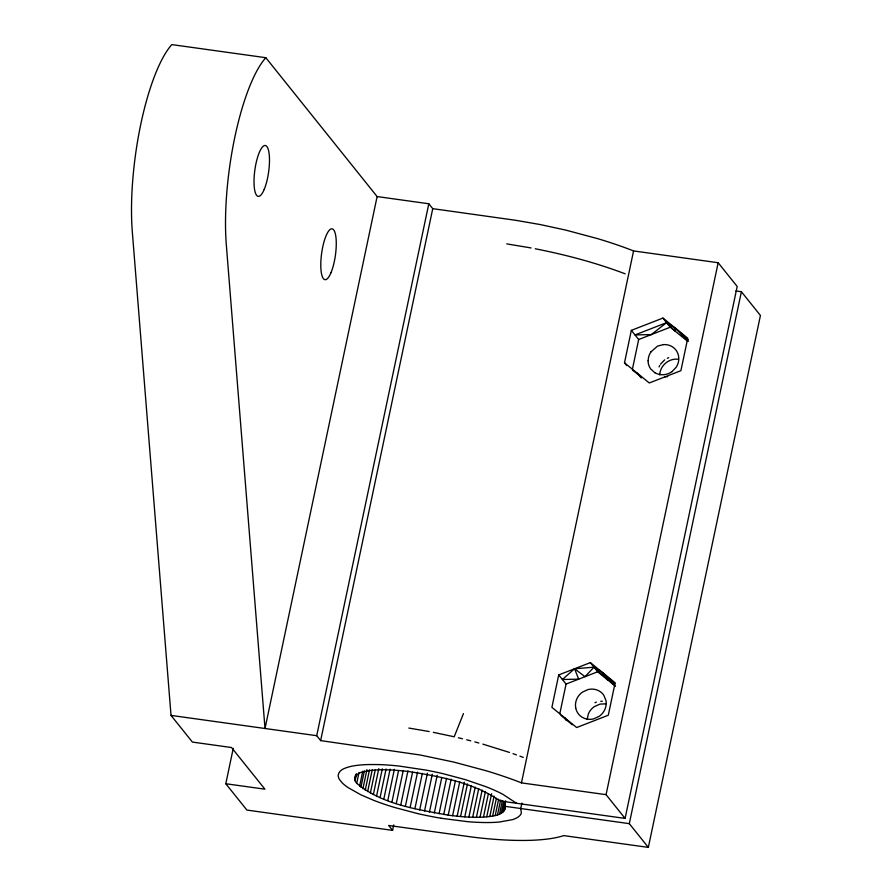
<?xml version="1.0" encoding="UTF-8"?>
<svg xmlns="http://www.w3.org/2000/svg" width="892" height="892" viewBox="0 0 892 892"><rect width="100%" height="100%" fill="white"/><g stroke="black" fill="none" stroke-linecap="round" stroke-linejoin="round"><path stroke-width="1.34" d="M233.247 748.366L225.799 783.733L264.913 789.186L231.53 747.529L192.404 742.077L171.019 715.395L132.328 231.987A122.394 33.16 -82.1 0 1 171.821 44.6L265.816 57.701L377.115 196.563L428.807 203.766L432.743 208.661L515.844 220.313L540.474 224.606L565.606 230.058L598.041 238.755A151.93 36.237 11.9 0 1 620.241 245.969A150.302 35.847 11.9 0 1 633.565 250.931L718.16 262.727L737.193 286.466L625.091 818.41L500.267 801.005C473.73 782.596 440.648 776.631 409.317 771.602C394.476 769.93 379.234 768.447 364.482 771.502C358.896 771.892 351.169 777.657 356.722 783.332C381.988 804.394 416.776 809.356 448.208 815.154C462.892 816.983 477.9 818.399 492.629 816.091C497.446 815.266 506.667 812.947 504.471 806.257L505.619 800.815M587.17 719.487L588.319 714.035A15.833 14.763 -38.7 0 1 594.139 706.743L599.948 704.111L605.701 703.833M659.779 374.93C659.946 365.631 669.134 357.915 678.31 359.275M377.115 196.563L265.013 728.496L226.334 245.088A122.394 33.16 -82.1 0 1 265.816 57.701M625.091 818.41L606.069 794.661L521.463 782.875A150.302 35.847 11.9 0 0 501.014 775.46A151.93 36.237 11.9 0 0 485.95 770.699L453.504 762.002L420.054 754.978L320.641 740.605L316.716 735.699L428.807 203.766M320.641 740.605L432.743 208.661M354.782 778.549L355.64 774.468M354.871 779.719L356.019 774.278M355.139 780.634L356.566 773.832M356.722 783.332L359.019 772.439M359.599 786.198L362.754 771.234M360.925 787.268L364.371 770.944M362.921 788.706L366.935 769.662M365.229 790.189L369.522 769.785M367.649 791.605L372.232 769.841M370.358 793.066L375.231 769.941M373.335 794.549L378.788 768.703M376.569 796.054L382.3 768.837M380.07 797.559L386.091 768.993M383.816 799.076L390.127 769.138M387.786 800.57L394.375 769.283M391.945 802.042L398.534 770.755M396.282 803.48L403.162 770.833M225.799 783.733L246.894 810.07L392.591 830.374L393.74 824.933M400.776 804.885L407.945 770.866M405.392 806.234L412.561 772.216M410.119 807.528L417.567 772.16M414.892 808.754L422.351 773.386M419.697 809.903L427.435 773.174M424.547 810.995L432.285 774.256M429.465 812.01L437.203 775.282M434.315 812.935L441.763 777.568M439.065 813.772L446.524 778.393M443.714 814.508L451.174 779.14M448.208 815.154L455.366 781.147M452.601 815.712L459.759 781.704M457.139 816.213L464.308 782.195M460.573 816.537L467.464 783.89M464.777 816.86L471.366 785.562M468.891 817.094L475.191 787.168M472.693 817.228L478.714 788.662M476.417 817.284L482.148 790.067M480.019 817.239L485.46 791.394M483.464 817.105L488.337 793.969M486.731 816.86L491.603 793.735M489.797 816.526L494.101 796.121M492.629 816.091L496.353 798.407M495.194 815.544L498.639 799.221M497.502 814.909L500.657 799.946M499.498 814.173L502.374 800.57M501.204 813.348L503.779 801.105M502.564 812.456L504.861 801.573M503.612 811.497L505.329 803.335M504.76 807.048L505.34 804.328M504.348 810.46L505.207 806.379M504.783 809.378L505.351 806.658M521.463 782.875L633.565 250.931M521.898 803.079L520.75 808.52L521.341 812.913A94.496 22.534 11.9 0 1 518.631 816.659A93.571 22.322 11.9 0 1 512.443 819.659L499.308 822.045A94.162 22.456 11.9 0 1 482.182 822.491A93.95 22.412 11.9 0 1 467.419 821.644L441.116 818.265M558.726 674.921L551.892 707.367L576.667 727.526L608.288 715.239L615.134 682.781L590.348 662.622L558.726 674.921L566.063 684.064L559.786 713.812M624.5 362.81L631.335 330.363L662.957 318.065L687.743 338.224L680.897 370.682L649.276 382.969L624.5 362.81L626.697 365.553M632.406 369.255L638.672 339.506L631.335 330.363M606.069 794.661L718.16 262.727M741.397 291.717L760.43 315.456L648.339 847.4L629.306 823.651L741.397 291.717L735.9 290.948M463.461 713.589L454.206 736.781L433.334 732.343M659.054 366.88L659.701 365.519M660.47 364.226L664.674 359.844M650.725 352.05L657.538 346.107L663.47 344.568M671.977 371.652L676.181 367.27A15.733 14.673 -38.7 0 0 678.812 358.651L678.511 355.674A15.71 14.651 -38.7 0 0 672.055 346.587A15.733 14.673 -38.7 0 0 663.503 344.613M667.294 358.272L668.71 357.681M594.964 702.706L596.38 702.138M638.672 339.506L670.293 327.208L687.141 340.911M566.063 684.064L597.685 671.765L615.525 686.283M665.086 376.825L667.684 376.614M600.784 701.268L602.278 701.268M171.019 715.395L316.716 735.699M504.471 806.257L629.306 823.651M648.339 847.4L563.733 835.603A152.521 36.382 11.9 0 1 551.512 838.458A149.577 35.68 11.9 0 1 541.254 839.695A152.287 36.327 11.9 0 1 523.058 840.454L516.345 840.398A151.751 36.193 11.9 0 1 494.726 839.327A150.135 35.814 11.9 0 1 471.667 836.986L388.667 825.468L392.591 830.374M506.756 243.884L531.097 247.954M408.815 728.062L429.186 731.54M535.233 248.756C565.796 254.789 596.034 262.772 625.169 273.822M417.489 813.549L394.398 807.416A93.303 22.255 11.9 0 1 373.681 800.325L360.892 794.817L348.192 787.669A94.519 22.545 11.9 0 1 342.104 782.775L339.417 779.43A94.173 22.467 11.9 0 1 338.202 775.215C338.938 769.64 345.449 767.878 350.032 766.607A93.259 22.244 11.9 0 1 360.39 765.001A94.106 22.445 11.9 0 1 368.831 764.533L378.219 764.567A93.571 22.322 11.9 0 1 399.293 766.083L426.12 770.119A93.95 22.412 11.9 0 1 443.056 773.687L465.301 779.619L486.051 786.733A93.571 22.322 11.9 0 1 502.798 794.259L516.546 803.279M458.365 737.762L462.513 738.766M466.65 739.791L470.742 740.839M474.823 741.91L478.848 743.014M482.851 744.129L509.477 752.424M513.023 753.651L516.501 754.888M519.891 756.137L523.269 757.408M614.633 685.023L612.548 683.863L602.736 672.702L594.016 667.194L574.537 668.766L562.395 679.492L578.707 679.147L574.537 668.766L585.029 676.682L594.016 667.194L607.586 679.827L602.736 672.702L614.778 683.685M632.528 370.135L641.906 377.472M561.012 715.384L572.307 724.772M654.839 372.745L650.669 368.898A15.565 14.506 -38.7 0 1 648.083 360.68M688.39 340.042L675.344 328.144L666.625 322.636L635.004 334.935L651.316 334.589L666.625 322.636L675.244 331.233L675.344 328.144L688.267 341.435M636.888 372.889L641.348 377.963M566.955 720.491L564.279 717.447L566.364 720.502M662.957 318.065L670.293 327.208M590.348 662.622L597.685 671.765M672.011 371.618A15.733 14.673 -38.7 0 1 654.906 372.722M648.194 360.658A15.71 14.651 -38.7 0 1 650.837 352.039M575.708 707.958A15.788 14.718 -38.7 0 1 576.756 699.083A15.565 14.506 -38.7 0 1 582.565 692.058L588.073 689.549A15.788 14.718 -38.7 0 1 603.795 695.225L605.958 700.488A15.733 14.673 -38.7 0 1 604.921 709.341A15.788 14.718 -38.7 0 1 599.112 716.388L593.604 718.885A15.788 14.718 -38.7 0 1 584.65 718.461L582.008 717.168A15.71 14.651 -38.7 0 1 575.73 707.947M441.217 818.276A93.571 22.322 11.9 0 1 417.59 813.56M264.199 189.427A25.678 6.958 -82.1 0 0 266.898 146.556A25.678 6.958 -82.1 0 0 254.164 176.895A25.678 6.958 -82.1 0 0 264.199 189.427M330.977 272.74A25.678 6.958 -82.1 0 0 333.675 229.868A25.678 6.958 -82.1 0 0 320.942 260.208A25.678 6.958 -82.1 0 0 330.977 272.74"/></g></svg>
